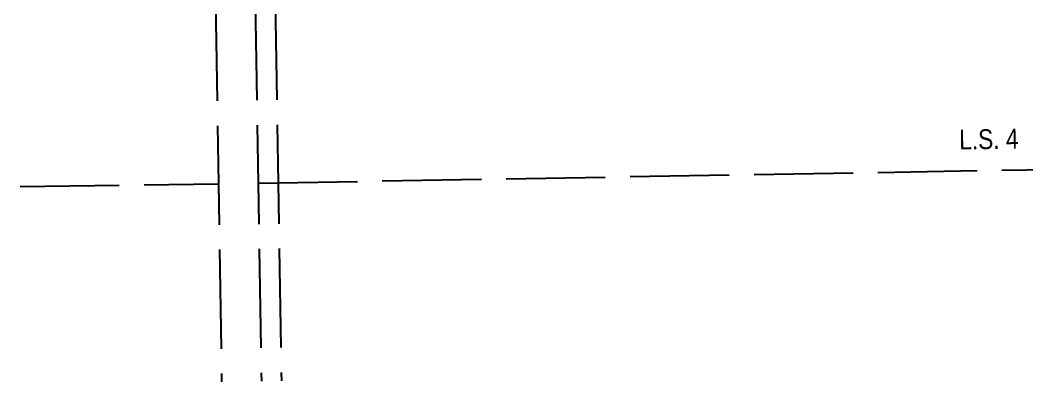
# Model space of a CAD drawing. Extents: x 568794 to 572742, y 6215751 to 6219176.
# Drawn here: x 569581 to 570089, y 6216238 to 6216421 of the extents above; entities that cross this region are included whole.
import ezdxf

# ---------------------------------------------------------------- set-up
doc = ezdxf.new("R2010")
doc.units = 0
doc.header["$LTSCALE"] = 5
doc.linetypes.add('foc-LSD', pattern=[8, 5, -3])
doc.linetypes.add('foc-UNSURVEYED', pattern=[12.5, 10, -2.5])
doc.layers.add('L-SECTION-LSD', color=7, linetype='foc-LSD')
doc.layers.add('L-USEC', color=7, linetype='foc-UNSURVEYED')
doc.styles.add('100L', font='ARIALN.TTF', dxfattribs={"height": 11})

msp = doc.modelspace()

# ---------------------------------------------------------------- linework, layer by layer
at = {"layer": 'L-USEC', "flags": 128}
for points in [[(569666.515, 6217242.124), (569668.138, 6217142.181), (569681.195, 6216337.943), (569682.818, 6216238.002)], [(569686.62, 6217242.473), (569688.243, 6217142.507), (569701.301, 6216338.269), (569702.923, 6216238.35)], [(569696.677, 6217242.647), (569698.3, 6217142.671), (569711.358, 6216338.432), (569712.981, 6216238.525)], [(569701.3, 6216338.291), (570503.479, 6216352.195), (570603.418, 6216353.927)], [(569581.249, 6216336.577), (569681.195, 6216337.943)]]:
    msp.add_lwpolyline(points, dxfattribs=at)

# ---------------------------------------------------------------- next in the draw order: texts
at = {"layer": 'L-SECTION-LSD', "insert": (570052.615, 6216365.177), "char_height": 9.99554, "attachment_point": 1, "rotation": 0.99299, "style": '100L', "bg_fill": 3, "box_fill_scale": 1.5, "bg_fill_color": 256, "bg_fill_transparency": 0}
msp.add_mtext_dynamic_manual_height_columns('\\pi1.98512;L.S. 4', width=30.52627, gutter_width=54.975, heights=[0], dxfattribs=at)

doc.saveas('drawing.dxf')
